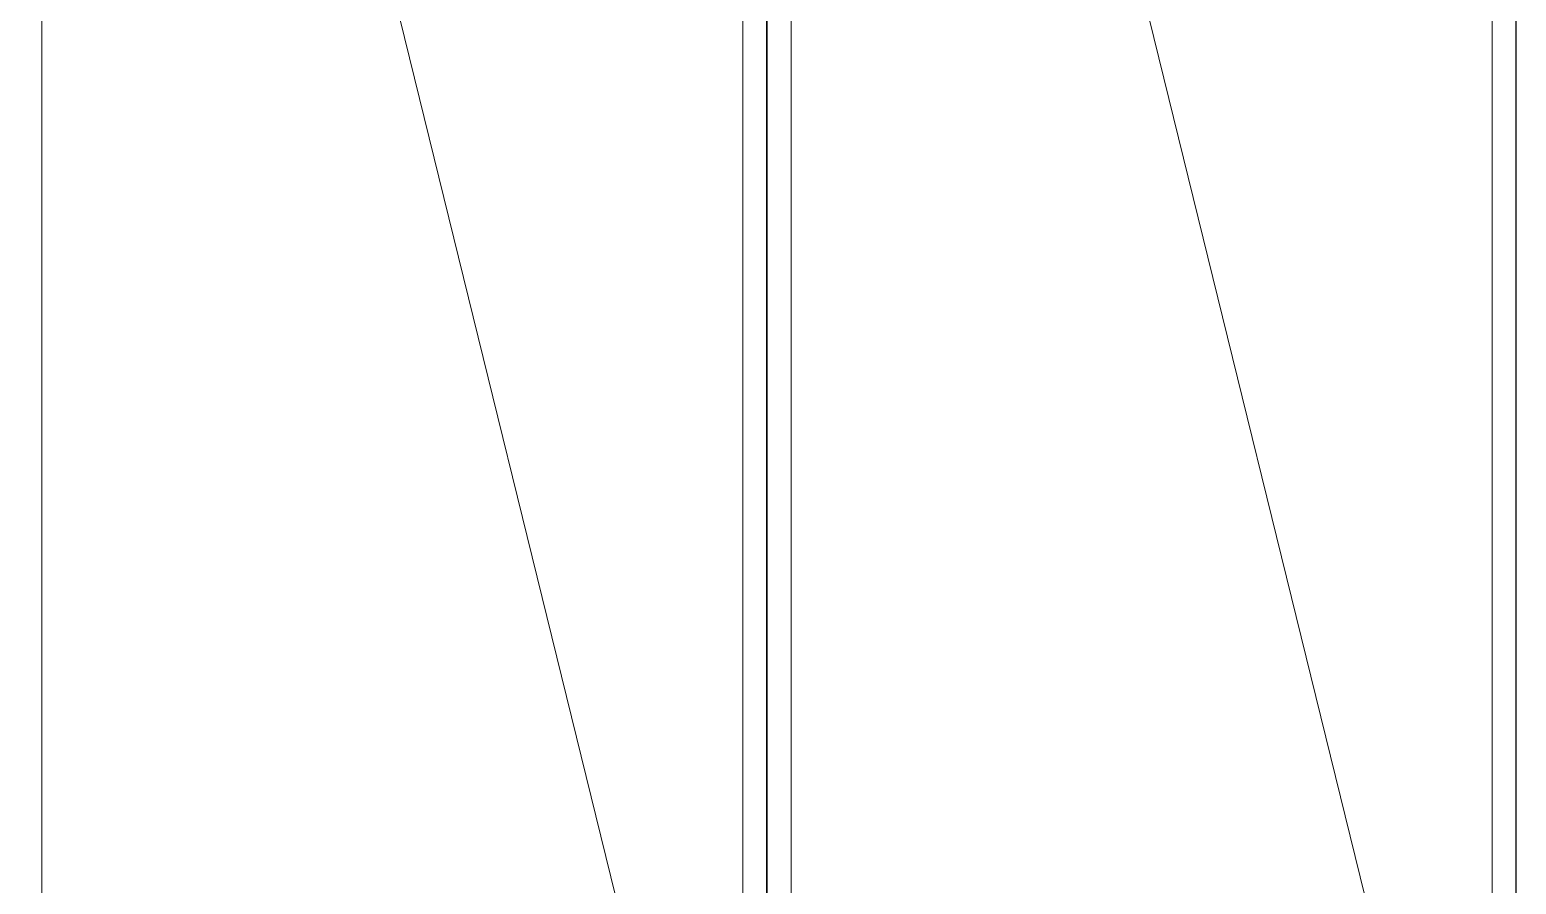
# Model space of a CAD drawing. Header units: millimetres. Extents: x 3546612 to 5615882, y 547008 to 3162891.
# Drawn here: x 5348575 to 5354725, y 2419305 to 2422843 of the extents above; entities that cross this region are included whole.
import ezdxf

# ---------------------------------------------------------------- set-up
doc = ezdxf.new("R2010")
doc.units = ezdxf.units.MM
doc.layers.add('XR-평면도$0$A-ELEV-LIN3', color=9, linetype='Continuous', lineweight=18)
doc.layers.add('XR-평면도$0$Parking_화물', color=9, linetype='Continuous')

# ---------------------------------------------------------------- blocks, each defined once
blk = doc.blocks.new('XR-평면도$0$주차구획_1')
at = {"layer": 'XR-평면도$0$A-ELEV-LIN3'}
blk.add_line((-5900, 1450), (5900, -1450), dxfattribs=at)
blk.add_lwpolyline([(-5900, 1450), (5900, 1450), (5900, -1450), (-5900, -1450)], close=True, dxfattribs=at)
at = {"layer": 'XR-평면도$0$Parking_화물'}
blk.add_lwpolyline([(-6000, 1550), (6000, 1550), (6000, -1550), (-6000, -1550)], close=True, dxfattribs=at)
blk = doc.blocks.new('XR-평면도$0$화물주차구획_1F(210411)')
at = {"xscale": -1.000000000000001}
for p in [(12150544, 729313.4), (12150544, 726213.4)]:
    blk.add_blockref('XR-평면도$0$주차구획_1', p, dxfattribs=at)

msp = doc.modelspace()

# ---------------------------------------------------------------- block references
at = {"color": 2, "rotation": 270}
msp.add_blockref('XR-평면도$0$화물주차구획_1F(210411)', (4623861.7, 14573561.5), dxfattribs=at)
msp.add_blockref('XR-평면도$0$화물주차구획_1F(210411)', (4623861.7, 14573561.5), dxfattribs=at)
msp.add_blockref('XR-평면도$0$화물주차구획_1F(210411)', (4623861.7, 14573561.5), dxfattribs=at)

doc.saveas('drawing.dxf')
